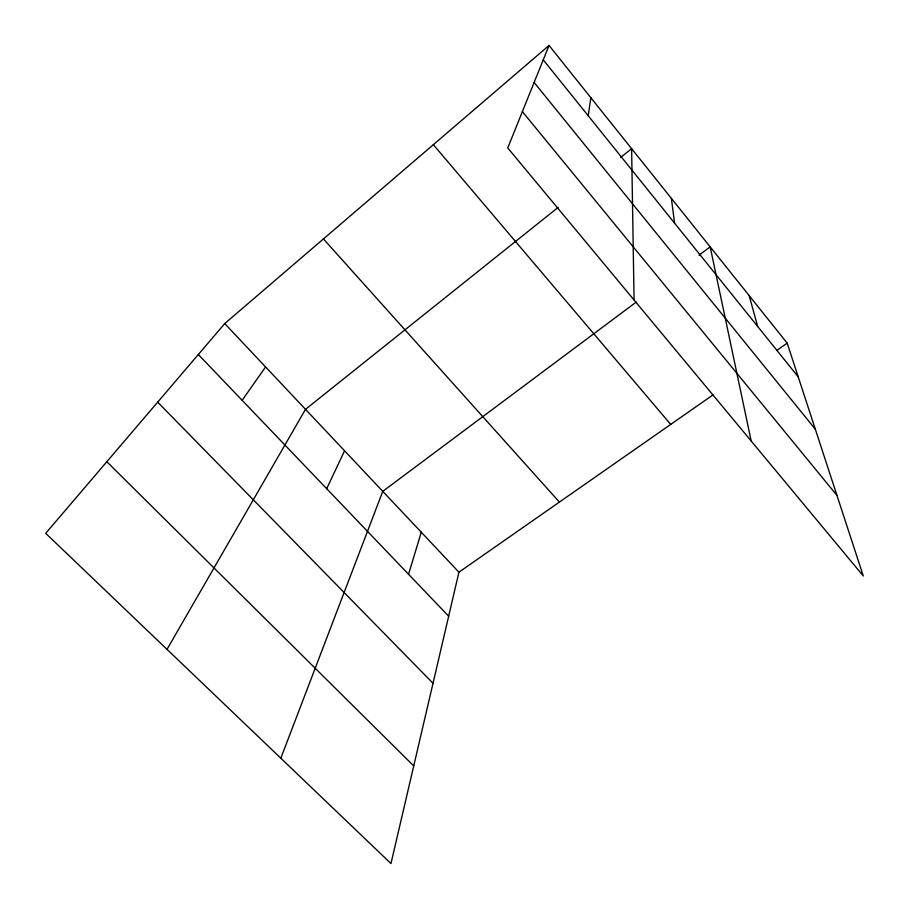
<?xml version="1.0" encoding="UTF-8"?>
<svg xmlns="http://www.w3.org/2000/svg" width="909" height="909" viewBox="0 0 909 909"><rect width="100%" height="100%" fill="white"/><g stroke="black" fill="none" stroke-linecap="round" stroke-linejoin="round"><path stroke-width="1.36" d="M588.214 115.75L590.861 97.718M712.997 394.915L458.931 572.193L390.961 863.55L45.711 533.333L224.728 323.581L549.047 45.45L787.194 343.136L863.289 575.976L507.745 147.94L549.047 45.45M408.55 574.272L421.276 532.219M280.824 758.208L382.769 491.349L636.311 302.015M326.683 488.69L344.568 450.796M167.017 649.356L305.504 409.334L558.183 207.377M242.146 400.312L265.576 366.941M620.654 157.439L631.619 148.678L634.073 300.027M698.987 255.224L710.179 246.862L751.198 441.035M776.729 350.442L787.194 343.136M106.83 461.727L413.731 765.923M157.666 402.153L433.014 683.273M198.332 354.51L448.66 616.2M224.728 323.581L458.931 572.193M323.434 238.931L559.399 502.086M433.354 144.667L670.706 424.412M522.38 111.602L836.962 495.428M534.128 82.469L815.339 429.264M543.241 59.835L798.227 376.883M749.164 295.595L757.686 326.479M671.387 198.378L674.569 223.125"/></g></svg>
